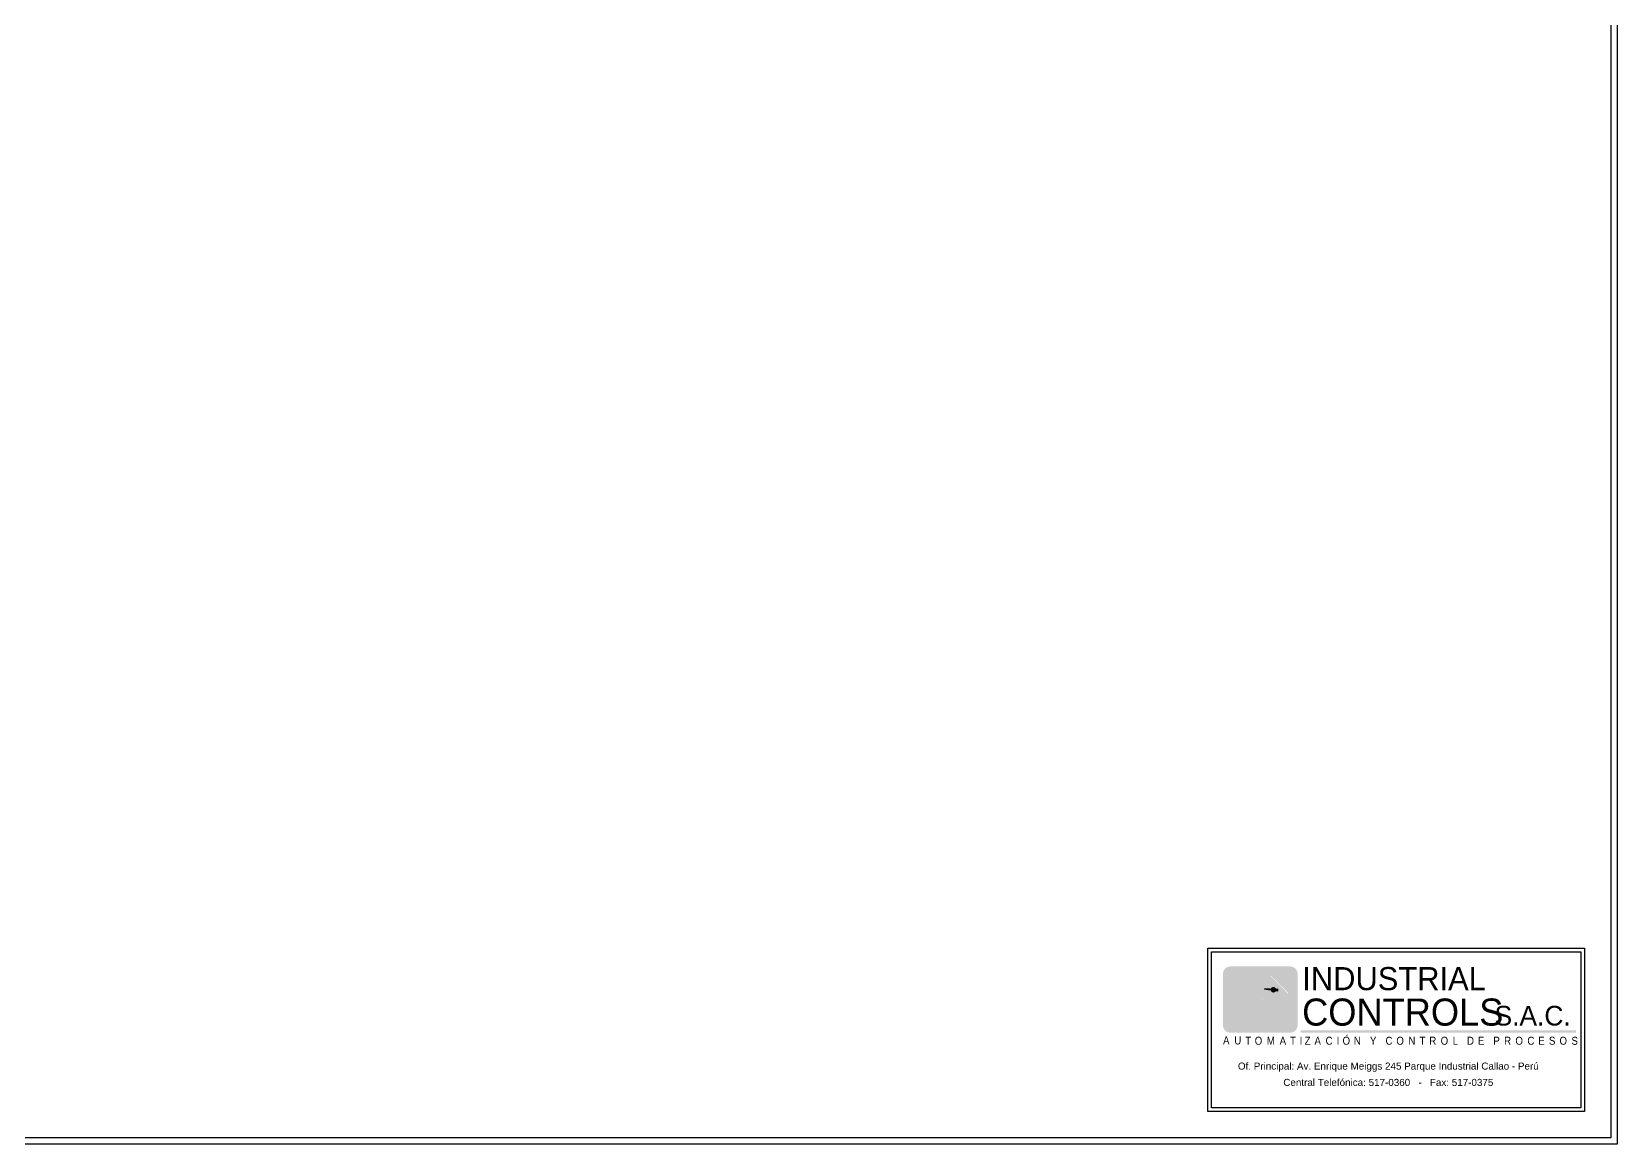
# Model space of a CAD drawing. Header units: millimetres. Extents: x 2153 to 5658, y -781 to 1156.
# Drawn here: x 2550.2 to 3034.4, y -142.7 to 196.8 of the extents above; entities that cross this region are included whole.
import ezdxf

# ---------------------------------------------------------------- set-up
doc = ezdxf.new("R2010")
doc.units = ezdxf.units.MM
doc.layers.add('47ELEC-205-EQUIP', color=5, linetype='Continuous')
doc.styles.add('Letras IC', font='BAUHS93.TTF', dxfattribs={"height": 3.5})
doc.styles.add('Letras IC 2', font='ARIALN.TTF', dxfattribs={"height": 3.5})
doc.styles.get("Standard").update_dxf_attribs({"font": 'arial.ttf'})

msp = doc.modelspace()

# ---------------------------------------------------------------- hatches: boundary and pattern name
h = msp.add_hatch(color=156)
edge = h.paths.add_edge_path()
edge.add_arc((2916.241854103297, -90.72603164187421), 2.256061958056415, 90, 180.0000000000003)
edge.add_line((2913.985792145242, -90.72603164187421), (2913.985792145242, -95.00705368954186))
edge.add_line((2913.985792145242, -95.00705368954186), (2916.789901441487, -93.62411556729239))
edge.add_line((2916.789901441487, -93.62411556729603), (2925.171613130064, -108.1624351338414))
edge.add_line((2925.171613130056, -108.1624351338378), (2924.282849617684, -108.7135640489123))
edge.add_line((2924.282849617681, -108.7135640489123), (2934.508735785792, -108.7135640489123))
edge.add_arc((2934.508735785785, -106.4575020908578), 2.256061958056415, 270, 360.0000000000002)
edge.add_line((2936.764797743832, -106.4575020908578), (2936.764797743832, -99.446045141578))
edge.add_ellipse((2929.383119228209, -95.57770465604517), major_axis=(-8.441515140453127, 8.861334268738179e-14), ratio=0.9446222256166064, start_angle=-63.044520284066095, end_angle=150.9798884496826, ccw=False)
edge.add_line((2925.556597062292, -88.46996968381609), (2916.241854103297, -88.46996968381609))
h.paths.add_polyline_path([(2913.985792145242, -106.4575020908578, 0.4142135623730958), (2916.241854103297, -108.7135640489123), (2920.65129779814, -108.7135640489123), (2913.985792145242, -97.48202137860972)], flags=17)
edge = h.paths.add_edge_path(flags=17)
edge.add_spline(control_points=[(2932.137983669105, -92.17419035767307), (2931.658412306024, -91.86008022072383), (2931.105827869193, -91.62291198658022), (2930.340026622427, -91.44980561207194), (2930.158405578724, -91.41919821451302), (2929.975233780446, -91.39834515190341)], knot_values=[0.9630987899858358, 0.9630987899858358, 0.9630987899858358, 0.9630987899858358, 1.335915342220429, 1.335915342220429, 1.449328518170919, 1.449328518170919, 1.449328518170919, 1.449328518170919], degree=3, periodic=0)
edge.add_line((2929.975233780446, -91.39834515190341), (2929.909790146259, -92.14636931351379))
edge.add_arc((2929.722500399475, -92.1299835839036), 0.1880051631713573, 265.64111637094055, 355.00000000678256, ccw=False)
edge.add_spline(control_points=[(2929.708211342382, -92.31744495121711), (2929.684270768012, -92.31562010464222), (2929.660303531477, -92.31399537069592), (2929.636314581752, -92.31257123545947)], knot_values=[1.489398255953424, 1.489398255953424, 1.489398255953424, 1.489398255953424, 1.507430894287635, 1.507430894287635, 1.507430894287635, 1.507430894287635], degree=3, periodic=0)
edge.add_arc((2929.647456136896, -92.12489649787676), 0.1880051631713653, 174.999999999985, 266.6025489822609, ccw=False)
edge.add_line((2929.460166390141, -92.1085107682411), (2929.525058727086, -91.36678796290835))
edge.add_spline(control_points=[(2929.525058727093, -91.36678796290289), (2929.068447801503, -91.3545205179962), (2928.609567876883, -91.40176692388013), (2928.038890449236, -91.54015376936513), (2927.909373127324, -91.57725336690419), (2927.782143667551, -91.61927405558527)], knot_values=[1.541762954208595, 1.541762954208595, 1.541762954208595, 1.541762954208595, 1.822082002488703, 1.822082002488703, 1.905914739827989, 1.905914739827989, 1.905914739827989, 1.905914739827989], degree=3, periodic=0)
edge.add_line((2927.782143667551, -91.61927405558527), (2928.371625679876, -92.88342231053139))
edge.add_arc((2928.201235136505, -92.96287672580911), 0.1880051631713683, -64.35888362925118, 25.000000006788525, ccw=False)
edge.add_spline(control_points=[(2928.282591133706, -93.13236756068545), (2928.260945564842, -93.14275748437467), (2928.239376962178, -93.15333404176818), (2928.217889854692, -93.16409517934335)], knot_values=[1.489398255953424, 1.489398255953424, 1.489398255953424, 1.489398255953424, 1.507430894287635, 1.507430894287635, 1.507430894287635, 1.507430894287635], degree=3, periodic=0)
edge.add_arc((2928.133701355691, -92.9959933113696), 0.1880051631713614, 204.9999999999947, 296.60254898225855, ccw=False)
edge.add_line((2927.963310812309, -93.0754477266255), (2927.359443208541, -91.78044947127455))
edge.add_spline(control_points=[(2927.35944320853, -91.78044947127819), (2926.913882588939, -91.97390182342133), (2926.505595809605, -92.22866084185807), (2926.044917884923, -92.62397864656668), (2925.940005505923, -92.72340698346852), (2925.841118322365, -92.82664431879857)], knot_values=[2.000823602581209, 2.000823602581209, 2.000823602581209, 2.000823602581209, 2.308248662756977, 2.308248662756977, 2.405538235167027, 2.405538235167027, 2.405538235167027, 2.405538235167027], degree=3, periodic=0)
edge.add_line((2925.841118322402, -92.82664431878584), (2926.438520306827, -93.24494969162151))
edge.add_arc((2926.330684975321, -93.39895450537915), 0.1880051631713738, -34.35888362685631, 55.000000006785285, ccw=False)
edge.add_spline(control_points=[(2926.485886753093, -93.50505987549514), (2926.472336102408, -93.5248805977808), (2926.458945423277, -93.54482446650763), (2926.445717611117, -93.56488743876798)], knot_values=[1.489398255953424, 1.489398255953424, 1.489398255953424, 1.489398255953424, 1.507430894287635, 1.507430894287635, 1.507430894287635, 1.507430894287635], degree=3, periodic=0)
edge.add_arc((2926.288757298309, -93.46140120017117), 0.1880051631713397, 234.9999999999769, 326.6025489822787, ccw=False)
edge.add_line((2926.180921966792, -93.61540601392153), (2925.544891436173, -93.17005264184809))
edge.add_spline(control_points=[(2925.544891436162, -93.17005264185173), (2925.293706000732, -93.49422216937637), (2925.095967756868, -93.84565486281463), (2924.86379188735, -94.45178665919047), (2924.796340166446, -94.6995987337923), (2924.75422263347, -94.94995250665852)], knot_values=[2.509536978768069, 2.509536978768069, 2.509536978768069, 2.509536978768069, 2.79441532302525, 2.79441532302525, 2.984024420892984, 2.984024420892984, 2.984024420892984, 2.984024420892984], degree=3, periodic=0)
edge.add_line((2924.75422263347, -94.94995250665852), (2926.147742708101, -95.07186971558804))
edge.add_arc((2926.131356978491, -95.25915946235), 0.1880051631713713, -4.358883623884083, 85.00000000675482, ccw=False)
edge.add_spline(control_points=[(2926.318818345811, -95.27344851946509), (2926.316993499226, -95.29738909382104), (2926.315368765281, -95.32135633035614), (2926.313944630048, -95.34534528009135)], knot_values=[1.489398255953424, 1.489398255953424, 1.489398255953424, 1.489398255953424, 1.507430894287635, 1.507430894287635, 1.507430894287635, 1.507430894287635], degree=3, periodic=0)
edge.add_arc((2926.126269892455, -95.33420372493674), 0.1880051631713471, 264.9999999999867, 356.60254898226486, ccw=False)
edge.add_line((2926.109884162826, -95.5214934716987), (2924.705961637534, -95.39866616626568))
edge.add_spline(control_points=[(2924.705961637541, -95.39866616626932), (2924.694346464901, -95.64322783151692), (2924.706539578081, -95.88847054862526), (2924.802683256152, -96.53768501000195), (2924.930048434057, -96.93903736147877), (2925.122573784545, -97.31955868171462)], knot_values=[3.096785780752549, 3.096785780752549, 3.096785780752549, 3.096785780752549, 3.280581983293524, 3.280581983293524, 3.587542561774108, 3.587542561774108, 3.587542561774108, 3.587542561774108], degree=3, periodic=0)
edge.add_line((2925.122573784545, -97.31955868171462), (2925.819759104175, -96.99445582801673))
edge.add_arc((2925.899213519471, -97.16484637139183), 0.1880051631713655, 25.641116367302686, 115.0000000067921, ccw=False)
edge.add_spline(control_points=[(2926.068704354344, -97.08349037419066), (2926.079094278037, -97.10513594305485), (2926.089670835419, -97.12670454572253), (2926.100431973005, -97.14819165321569)], knot_values=[1.489398255953424, 1.489398255953424, 1.489398255953424, 1.489398255953424, 1.507430894287635, 1.507430894287635, 1.507430894287635, 1.507430894287635], degree=3, periodic=0)
edge.add_arc((2925.932330105032, -97.23238015220886), 0.1880051631713582, -64.9999999999996, 26.602548982254916, ccw=False)
edge.add_line((2926.011784520284, -97.40277069559852), (2925.349217719329, -97.71173066892334))
edge.add_spline(control_points=[(2925.349217719326, -97.71173066891606), (2925.41807936399, -97.81702565664636), (2925.49233515808, -97.92010353425394), (2925.874540069628, -98.40252083308405), (2926.255607925668, -98.74515972339032), (2926.694697933701, -99.02383576992543)], knot_values=[3.695251676949996, 3.695251676949996, 3.695251676949996, 3.695251676949996, 3.784066514627609, 3.784066514627609, 4.121703145242851, 4.121703145242851, 4.121703145242851, 4.121703145242851], degree=3, periodic=0)
edge.add_line((2926.694697933701, -99.02383576992543), (2927.521082088126, -97.85004885486524))
edge.add_arc((2927.675086901872, -97.95788418635311), 0.1880051631713665, 55.6411163700169, 145.0000000067819, ccw=False)
edge.add_spline(control_points=[(2927.781192272007, -97.80268240858823), (2927.801012994285, -97.81623305926587), (2927.82095686299, -97.82962373839655), (2927.841019835265, -97.84285155055659)], knot_values=[1.489398255953424, 1.489398255953424, 1.489398255953424, 1.489398255953424, 1.507430894287635, 1.507430894287635, 1.507430894287635, 1.507430894287635], degree=3, periodic=0)
edge.add_arc((2927.737533596672, -97.99981186337936), 0.1880051631713682, -35.302099060585476, 56.60254898228362, ccw=False)
edge.add_line((2927.890967697269, -98.1084577015481), (2927.088366923559, -99.24828298503235))
edge.add_spline(control_points=[(2927.088366923577, -99.24828298503235), (2927.183927636055, -99.29694280596414), (2927.281635685766, -99.34267514770727), (2927.822547782096, -99.57382618064184), (2928.301351087845, -99.69958643239988), (2928.791056176196, -99.75647550989925)], knot_values=[4.219025139170649, 4.219025139170649, 4.219025139170649, 4.219025139170649, 4.287551045961694, 4.287551045961694, 4.590863208814033, 4.590863208814033, 4.590863208814033, 4.590863208814033], degree=3, periodic=0)
edge.add_line((2928.791056176196, -99.75647550989925), (2928.856448310155, -99.00903999857655))
edge.add_arc((2929.043738056927, -99.02542572818311), 0.1880051631713573, 85.64111637144691, 175.000000006782, ccw=False)
edge.add_spline(control_points=[(2929.058027114028, -98.83796436086959), (2929.081967688398, -98.83978920744812), (2929.105934924934, -98.8414139413926), (2929.129923874672, -98.84283807662541)], knot_values=[1.489398255953424, 1.489398255953424, 1.489398255953424, 1.489398255953424, 1.507430894287635, 1.507430894287635, 1.507430894287635, 1.507430894287635], degree=3, periodic=0)
edge.add_arc((2929.118782319514, -99.03051281420812), 0.1880051631713653, -5.0000000000168825, 86.60254898226083, ccw=False)
edge.add_line((2929.306072066269, -99.04689854384742), (2929.241135403096, -99.78912800027865))
edge.add_spline(control_points=[(2929.241135403099, -99.78912800028229), (2929.416533504831, -99.7942206519383), (2929.592281163437, -99.79039284316059), (2930.18238139317, -99.74646290569035), (2930.591544913914, -99.66395118614491), (2930.980185485401, -99.53645403477822)], knot_values=[4.683314760099147, 4.683314760099147, 4.683314760099147, 4.683314760099147, 4.791035577295778, 4.791035577295778, 5.046752280264399, 5.046752280264399, 5.046752280264399, 5.046752280264399], degree=3, periodic=0)
edge.add_line((2930.980185485401, -99.53645403477822), (2930.39430656797, -98.27133033517202))
edge.add_arc((2930.564697111353, -98.1918759198943), 0.1880051631713683, 115.64111637510169, 205.0000000067576, ccw=False)
edge.add_spline(control_points=[(2930.483341114137, -98.02238508501796), (2930.504986683016, -98.01199516133238), (2930.526555285665, -98.0014186039316), (2930.548042393173, -97.99065746636006)], knot_values=[1.489398255953424, 1.489398255953424, 1.489398255953424, 1.489398255953424, 1.507430894287635, 1.507430894287635, 1.507430894287635, 1.507430894287635], degree=3, periodic=0)
edge.add_arc((2930.632230892174, -98.15875933433381), 0.1880051631713615, 24.705171724294985, 116.6025489822631, ccw=False)
edge.add_line((2930.8030280284, -98.08018274985261), (2931.403394668167, -99.37636958070834))
edge.add_spline(control_points=[(2931.403394668181, -99.37636958071198), (2931.625519584028, -99.28071063875359), (2931.838382725815, -99.16984053142914), (2932.370195765907, -98.8391762352021), (2932.667369028408, -98.5966892082015), (2932.924638448829, -98.32842771370088)], knot_values=[5.141592535507002, 5.141592535507002, 5.141592535507002, 5.141592535507002, 5.294520108629863, 5.294520108629863, 5.547217839123694, 5.547217839123694, 5.547217839123694, 5.547217839123694], degree=3, periodic=0)
edge.add_line((2932.924638448829, -98.32842771370088), (2932.327022489924, -97.90997251432236))
edge.add_arc((2932.434857821412, -97.75596770056109), 0.1880051631713738, 145.641116373959, 235.000000006783, ccw=False)
edge.add_spline(control_points=[(2932.279656043662, -97.64986233044874), (2932.293206694318, -97.6300416081558), (2932.306597373456, -97.61009773943624), (2932.319825185616, -97.5900347671759)], knot_values=[1.489398255953424, 1.489398255953424, 1.489398255953424, 1.489398255953424, 1.507430894287635, 1.507430894287635, 1.507430894287635, 1.507430894287635], degree=3, periodic=0)
edge.add_arc((2932.476785498431, -97.69352100577271), 0.1880051631713396, 54.99999999995771, 146.602548982251, ccw=False)
edge.add_line((2932.584620829948, -97.53951619202235), (2933.221264332926, -97.98529877196233))
edge.add_spline(control_points=[(2933.221264332933, -97.98529877195506), (2933.351198264085, -97.81806865343788), (2933.466843113063, -97.64361515324163), (2933.898046716553, -96.87101640723813), (2934.064531105229, -96.22356200690956), (2934.064531105229, -95.57770465604517), (2934.064531105229, -95.0937156242926), (2933.971307132742, -94.60931501606865), (2933.780119200979, -94.13467280392615), (2933.775154212541, -94.12252481614087), (2933.77012370187, -94.11039230248389)], knot_values=[5.651089733658776, 5.651089733658776, 5.651089733658776, 5.651089733658776, 5.798004639963947, 5.798004639963947, 6.283185307179586, 6.283185307179586, 6.283185307179586, 6.646767328863469, 6.646767328863469, 6.656329294616683, 6.656329294616683, 6.656329294616683, 6.656329294616683], degree=3, periodic=0)
edge.add_line((2933.77012370187, -94.11039230248389), (2936.76479774385, -92.79326201588265))
edge.add_line((2936.764797743832, -92.79326201588265), (2936.764797743832, -90.72603164187058))
edge.add_arc((2934.508735785785, -90.72603164187421), 2.256061958056415, 359.9999999999997, 450)
edge.add_line((2934.508735785785, -88.46996968381609), (2933.209641394107, -88.46996968381609))
edge.add_ellipse((2929.383119228209, -95.57770465604517), major_axis=(8.441515140452987, 2.024861202530841e-12), ratio=0.9446222256166124, start_angle=44.1308256143779, end_angle=63.04452028405308, ccw=False)
edge.add_line((2935.442031804188, -90.02538618516155), (2932.137983669116, -92.17419035767671))
h.paths.add_polyline_path([(2930.92261836744, -95.21766840820601), (2930.82945529469, -96.13916326489016), (2930.106142971446, -96.03571698192718, -0.6467576728974113), (2928.560698483481, -95.8146914544177), (2926.659995190988, -95.54285771911054, -0.8008994010119147), (2926.630617842813, -95.19222955913756), (2928.613139659712, -95.2039800407565, -0.6303317687678893), (2930.157474704341, -95.21313337284482)], flags=16)
h.paths.add_polyline_path([(2929.665866447343, -95.57770465604517, -1), (2929.100372009067, -95.57770465604517, -1)], flags=0)
h.paths.add_polyline_path([(2929.665866447343, -95.57770465604517, 1), (2929.100372009067, -95.57770465604517, 1)], flags=0)
h = msp.add_hatch(color=9)
edge = h.paths.add_edge_path()
edge.add_line((2927.364434185147, -91.79115265516157), (2927.979513167393, -93.11019378923993))
edge.add_arc((2928.115825602094, -93.04663025703667), 0.1504041305370816, 205.0000000000049, 296.1219839042244)
edge.add_line((2928.182046089656, -93.18167191547218), (2928.317113644232, -93.11543872921357))
edge.add_arc((2928.250893156677, -92.98039707077805), 0.150404130537087, 296.1219839042244, 385.0000000000049)
edge.add_line((2928.387205591382, -92.91683353857479), (2927.786245086849, -91.62806957764224))
edge.add_arc((2929.395381929695, -96.41711169043083), 5.052152584492654, 88.52902869832758, 108.572549464379, ccw=False)
edge.add_line((2929.525073072276, -91.3666239966933), (2929.456825009947, -92.14670291868788))
edge.add_arc((2929.606656807344, -92.15981150239895), 0.1504041305371062, 175.0000000000028, 266.1219839042418)
edge.add_line((2929.596484602604, -92.3098712529445), (2929.746573129229, -92.32004540836351))
edge.add_arc((2929.75674533398, -92.1699856578125), 0.1504041305371105, 266.1219839042216, 354.999999999996)
edge.add_line((2929.906577131391, -92.1830942415254), (2929.975233780446, -91.39834515190705))
edge.add_arc((2929.395381929695, -96.41711169043083), 5.052152584492647, 57.12158801913807, 83.40945474646298, ccw=False)
edge.add_line((2932.137983669105, -92.17419035767307), (2935.442031804178, -90.02538618515791))
edge.add_ellipse((2929.383119228209, -95.57770465604517), major_axis=(8.441515140452987, 2.024861202530841e-12), ratio=0.9446222256166124, start_angle=44.13082561437792, end_angle=63.04452028405315)
edge.add_line((2933.209641394118, -88.46996968381609), (2925.556597062299, -88.46996968381609))
edge.add_ellipse((2929.383119228209, -95.57770465604517), major_axis=(-8.441515140453127, 8.861334268738179e-14), ratio=0.9446222256166064, start_angle=-63.04452028406608, end_angle=150.9798884496826)
edge.add_line((2936.764797743832, -99.446045141578), (2936.764797743832, -92.79326201588265))
edge.add_line((2936.764797743832, -92.79326201588265), (2933.770123701848, -94.11039230248389))
edge.add_arc((2930.213893481894, -95.58299638923017), 3.849069520505941, -38.6180291537342, 22.494021762696377, ccw=False)
edge.add_line((2933.221264332933, -97.98529877195506), (2932.553216147542, -97.51752639665756))
edge.add_arc((2932.466947882342, -97.64073024766003), 0.1504041305371198, 55.00000000000386, 146.1219839042585)
edge.add_line((2932.342078428635, -97.556890984657), (2932.258223088269, -97.68178438381983))
edge.add_arc((2932.383092541975, -97.76562364681558), 0.1504041305370925, 146.1219839042564, 234.9999999999785)
edge.add_line((2932.29682427676, -97.8888274978217), (2932.916720224504, -98.32288331333802))
edge.add_arc((2929.372860227464, -94.81971075501315), 4.983087562145958, 294.01774434365313, 315.3308048595223, ccw=False)
edge.add_line((2931.401074264955, -99.37135984848828), (2930.786670307301, -98.04486655924666))
edge.add_arc((2930.650194783746, -98.10807916836893), 0.150404130537126, 24.85258586453995, 116.121983904262)
edge.add_line((2930.583974296198, -97.97303750993706), (2930.448906408863, -98.0392708593663))
edge.add_arc((2930.515126896418, -98.17431251780181), 0.1504041305370941, 116.1219839042482, 204.8488594940834)
edge.add_line((2930.378647261947, -98.23751625077239), (2930.980185485394, -99.53645403477822))
edge.add_arc((2929.372860227464, -94.81971075501315), 4.983087562145972, 268.4732688562517, 288.8175772260868, ccw=False)
edge.add_line((2929.240094170949, -99.80102933810667), (2929.309413446463, -99.00870639339519))
edge.add_arc((2929.159581649066, -98.99559780968957), 0.1504041305371044, 355.0000000000128, 446.1219839042419)
edge.add_line((2929.169753853814, -98.8455380591422), (2929.019665327189, -98.83536390372137))
edge.add_arc((2929.00949312243, -98.98542365426874), 0.1504041305371092, 86.12198390424179, 175.0000000000028)
edge.add_line((2928.859661325019, -98.97231507055949), (2928.789996072475, -99.76859255081763))
edge.add_arc((2929.372860227464, -94.81971075501315), 4.98308756214596, 242.7129072783649, 263.28282324469967, ccw=False)
edge.add_line((2927.088366923577, -99.24828298503235), (2927.913383846291, -98.07662307812825))
edge.add_arc((2927.790407853186, -97.99003030935819), 0.1504041305370984, 324.848950477824, 416.1219839042429)
edge.add_line((2927.874247116175, -97.8651608556811), (2927.74934906109, -97.78130238925405))
edge.add_arc((2927.665509798077, -97.90617184293478), 0.1504041305370878, 56.12198390424435, 144.8532088796654)
edge.add_line((2927.542527369485, -97.8195882143682), (2926.685235611567, -99.03727594765769))
edge.add_arc((2928.743887918208, -95.59479458734677), 4.011075570925941, 211.9297579715723, 239.1199823027079, ccw=False)
edge.add_line((2925.339699650314, -97.71616901739435), (2926.046530582902, -97.38656834050744))
edge.add_arc((2925.982967050681, -97.25025590579571), 0.1504041305370938, 295.0000000000073, 386.1219839042495)
edge.add_line((2926.11800870912, -97.18403541825501), (2926.051775522868, -97.04896786367135))
edge.add_arc((2925.916733864455, -97.11518835121933), 0.1504041305371183, 26.12198390425402, 115.0000000000041)
edge.add_line((2925.853170332215, -96.97887591651488), (2925.122573784542, -97.31955868171462))
edge.add_arc((2928.743887918208, -95.59479458734677), 4.011075570925981, 177.2367379616671, 205.4675854394289, ccw=False)
edge.add_line((2924.737476207702, -95.40142333389122), (2926.148076313286, -95.52483485189987))
edge.add_arc((2926.161184896984, -95.3750030544852), 0.1504041305371021, 265.0000000000198, 356.1219839042404)
edge.add_line((2926.311244647521, -95.38517525923999), (2926.321418802934, -95.23508673261858))
edge.add_arc((2926.171359052394, -95.22491452786744), 0.1504041305370962, 356.1219839042326, 445.0000000000199)
edge.add_line((2926.1844676361, -95.07508273045642), (2924.784554475602, -94.9526061989909))
edge.add_arc((2928.743887918208, -95.59479458734677), 4.011075570925991, 142.8373533832926, 170.7870795680853, ccw=False)
edge.add_line((2925.547365887767, -93.17178527150645), (2926.212326649213, -93.63739580928268))
edge.add_arc((2926.298594914413, -93.51419195828748), 0.1504041305370868, 235.0000000000176, 326.1219839042345)
edge.add_line((2926.42346436809, -93.59803122128687), (2926.507319708457, -93.4731378221204))
edge.add_arc((2926.38245025478, -93.38929855912102), 0.1504041305370915, 326.1219839042083, 414.9999999999951)
edge.add_line((2926.468718519995, -93.26609470812218), (2925.841118322402, -92.82664431878402))
edge.add_arc((2929.395381929695, -96.41711169043083), 5.052152584492662, 113.7030498940081, 134.7096734430255, ccw=False)
for color, points in [(9, [(2916.789901441487, -93.62411556729603), (2913.985792145242, -95.00705368954186), (2913.985792145242, -97.48202137860972), (2920.65129779814, -108.7135640489123), (2924.282849617681, -108.7135640489123), (2925.171613130056, -108.1624351338378)]), (156, [(2929.100372009067, -95.57770465604517, 1), (2929.665866447343, -95.57770465604517, 1)]), (9, [(2937.742611798814, -107.9199879562238), (2937.742611798814, -108.7135640489123), (3021.760693570002, -108.7135640489123), (3021.760693570002, -107.9199879562238)])]:
    msp.add_hatch(color=color).paths.add_polyline_path(points)
h = msp.add_hatch(color=9)
h.paths.add_polyline_path([(2928.613139659778, -95.20398004074195), (2926.630617842864, -95.19222955911937, 0.7964560369141679), (2926.658058579887, -95.54258074991412), (2928.56069848351, -95.81469145439587, 0.646757672897411), (2930.10614297149, -96.03571698191263), (2930.829455294741, -96.13916326487924), (2930.922618367469, -95.21766840819146), (2930.157474704385, -95.213133372823, 0.6303317687678893)])
h.paths.add_polyline_path([(2929.665866447402, -95.57770465602698, -1), (2929.10037200911, -95.57770465602698, -1)], flags=16)

# ---------------------------------------------------------------- linework, layer by layer
at = {"layer": '47ELEC-205-EQUIP'}
for points in [[(2234.395185290397, 1057.25601296324), (3034.395185290399, 1057.25601296324), (3034.395185290399, -142.743987036758), (2234.395185290397, -142.7439870367579)], [(2236.395185290397, 1055.25601296324), (3032.395185290399, 1055.25601296324), (3032.395185290399, -140.743987036758), (2236.395185290397, -140.7439870367579)], [(2909.395185290392, -82.86446896446978), (3024.395185290399, -82.86446896446978), (3024.395185290399, -132.743987036758), (2909.395185290392, -132.743987036758)], [(2910.496596155754, -83.96587982982601), (3023.293774425045, -83.96587982982601), (3023.293774425045, -131.6425761714036), (2910.496596155754, -131.6425761714036)]]:
    msp.add_lwpolyline(points, close=True, dxfattribs=at)

# ---------------------------------------------------------------- texts
at = {"color": 156, "style": 'Letras IC'}
for s, height, p in [('INDUSTRIAL', 7.050193618926328, (2938.206480651053, -95.7146579577875)), ('CONTROLS', 8.272227179540229, (2938.149921438577, -106.5339430038966)), ('S.A.C.', 6.016165221483804, (2996.927036461049, -106.5091556172538))]:
    msp.add_text(s, height=height, dxfattribs=at).set_placement(p)
at = {"color": 156, "style": 'Letras IC 2', "width": 1.05}
for s, p in [('A', (2914.00688277898, -112.2721098228922)), ('U', (2917.447287989264, -112.2721098228922)), ('T', (2920.804772096155, -112.3640531414767)), ('O', (2923.682723955426, -112.3640531414767)), ('M', (2927.354979216165, -112.3640531414767)), ('A', (2931.301590310781, -112.3640531414767)), ('T', (2934.466778167494, -112.3640531414767)), ('I', (2937.390026423418, -112.3640531414767)), ('Z', (2938.934400850958, -112.3640531414767)), ('A', (2941.931519536396, -112.3640531414767)), ('C', (2945.324361753825, -112.3640531414767)), ('I', (2948.699424691491, -112.3640531414767)), ('Ó', (2950.501121731395, -112.3640531414767)), ('N', (2953.956016459626, -112.3640531414767)), ('Y', (2958.867240078216, -112.3640531414767)), ('C', (2963.634982475458, -112.3640531414767)), ('O', (2966.936320642599, -112.3640531414767)), ('N', (2970.620136254314, -112.3640531414767)), ('T', (2974.003443136178, -112.3640531414767)), ('R', (2977.00197755605, -112.3640531414767)), ('O', (2980.463052133848, -112.3640531414767)), ('L', (2984.146867745556, -112.3640531414767)), ('D', (2988.499634754022, -112.3640531414767)), ('E', (2991.829292938914, -112.3640531414767)), ('P', (2996.546306924531, -112.3640531414767)), ('R', (2999.827869217785, -112.3640531414767)), ('O', (3003.288943795582, -112.3640531414767)), ('C', (3006.941714500441, -112.3640531414767)), ('E', (3010.289922892029, -112.3640531414767)), ('S', (3013.526222538872, -112.3640531414767)), ('O', (3016.750606568916, -112.3640531414767)), ('S', (3020.403375497423, -112.3860482953405))]:
    msp.add_text(s, height=2.444067121227794, dxfattribs=at).set_placement(p)
at = {"char_height": 2.151118752079764, "width": 96.21816984847631, "attachment_point": 5}
for s, insert in [('{\\fArial|b0|i0|c0|p34;Of. Principal: Av. Enrique Meiggs 245 Parque Industrial Callao - Perú  }', (2964.473379115494, -119.2045791197288)), ('{\\fArial|b0|i0|c0|p34;Central Telefónica: 517-0360   -   Fax: 517-0375}', (2964.473379115494, -123.8732586361421))]:
    msp.add_mtext(s, dxfattribs=dict(at, insert=insert))

doc.saveas('drawing.dxf')
